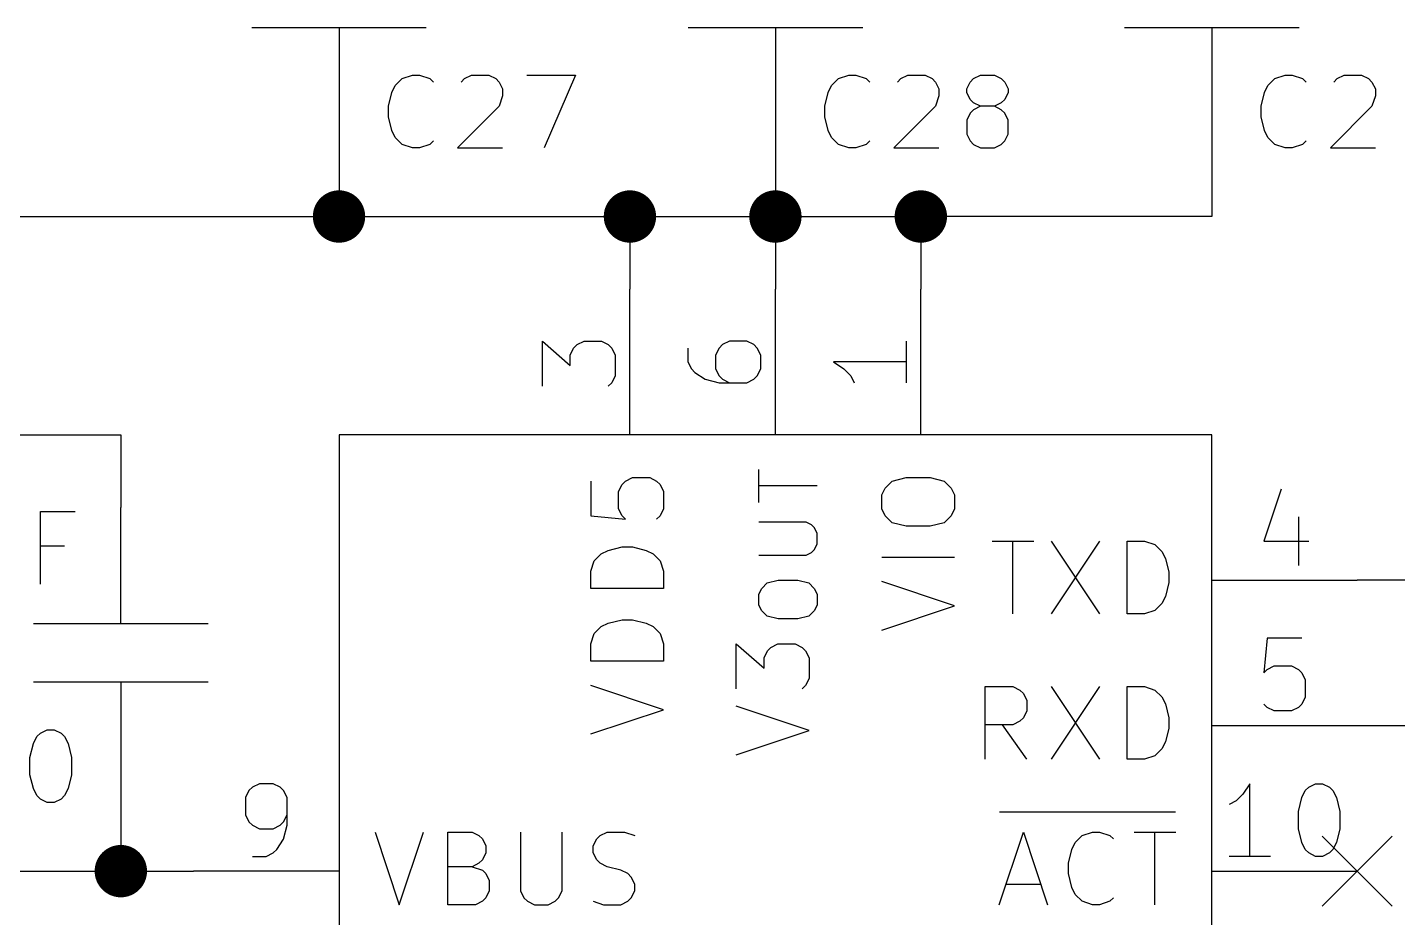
# Model space of a CAD drawing. Header units: inches. Extents: x 0.4 to 16.1, y -11.3 to -0.4.
# Drawn here: x 12.536 to 13.478, y -2.332 to -1.72 of the extents above; entities that cross this region are included whole.
import ezdxf

# ---------------------------------------------------------------- set-up
doc = ezdxf.new("R2010")
doc.units = ezdxf.units.IN
doc.header["$MEASUREMENT"] = 0
for name, color, linetype in [('BLUE', 174, 'CONTINUOUS'), ('GREENSIXTYFIVE', 129, 'CONTINUOUS'), ('LIGHTGREEN', 92, 'CONTINUOUS'), ('LIGHTRED', 12, 'CONTINUOUS'), ('RED', 14, 'CONTINUOUS'), ('WHITE', 250, 'CONTINUOUS')]:
    doc.layers.add(name, color=color, linetype=linetype)

msp = doc.modelspace()

# ---------------------------------------------------------------- linework, layer by layer
at = {"layer": 'BLUE', "linetype": 'CONTINUOUS'}
for p, q in [((13.426, -2.276), (13.474, -2.324)), ((13.474, -2.276), (13.426, -2.324))]:
    msp.add_line(p, q, dxfattribs=at)
at = {"layer": 'GREENSIXTYFIVE', "linetype": 'CONTINUOUS'}
for p, q in [((12.78628, -1.7647), (12.78866, -1.75994)), ((12.78628, -1.7647), (12.78866, -1.75994)), ((12.78866, -1.75994), (12.79343, -1.75518)), ((12.78866, -1.75994), (12.79343, -1.75518)), ((12.79343, -1.75518), (12.80057, -1.7528)), ((12.79343, -1.75518), (12.80057, -1.7528)), ((12.80057, -1.7528), (12.80533, -1.7528)), ((12.80057, -1.7528), (12.80533, -1.7528)), ((12.80533, -1.7528), (12.81247, -1.75518)), ((12.80533, -1.7528), (12.81247, -1.75518)), ((12.81247, -1.75518), (12.81485, -1.75756)), ((12.81247, -1.75518), (12.81485, -1.75756)), ((12.8339, -1.75756), (12.83628, -1.75518)), ((12.8339, -1.75756), (12.83628, -1.75518)), ((12.83628, -1.75518), (12.84104, -1.7528)), ((12.83628, -1.75518), (12.84104, -1.7528)), ((12.84104, -1.7528), (12.85295, -1.7528)), ((12.84104, -1.7528), (12.85295, -1.7528)), ((12.85295, -1.7528), (12.85771, -1.75518)), ((12.85295, -1.7528), (12.85771, -1.75518)), ((12.85771, -1.75518), (12.86009, -1.75756)), ((12.85771, -1.75518), (12.86009, -1.75756)), ((12.86009, -1.75756), (12.86247, -1.76232)), ((12.86009, -1.75756), (12.86247, -1.76232)), ((12.87914, -1.7528), (12.91247, -1.7528)), ((12.87914, -1.7528), (12.91247, -1.7528)), ((12.91247, -1.7528), (12.89104, -1.8028)), ((12.91247, -1.7528), (12.89104, -1.8028)), ((13.08628, -1.7647), (13.08866, -1.75994)), ((13.08628, -1.7647), (13.08866, -1.75994)), ((13.08866, -1.75994), (13.09343, -1.75518)), ((13.08866, -1.75994), (13.09343, -1.75518)), ((13.09343, -1.75518), (13.10057, -1.7528)), ((13.09343, -1.75518), (13.10057, -1.7528)), ((13.10057, -1.7528), (13.10533, -1.7528)), ((13.10057, -1.7528), (13.10533, -1.7528)), ((13.10533, -1.7528), (13.11247, -1.75518)), ((13.10533, -1.7528), (13.11247, -1.75518)), ((13.11247, -1.75518), (13.11485, -1.75756)), ((13.11247, -1.75518), (13.11485, -1.75756)), ((13.1339, -1.75756), (13.13628, -1.75518)), ((13.1339, -1.75756), (13.13628, -1.75518)), ((13.13628, -1.75518), (13.14104, -1.7528)), ((13.13628, -1.75518), (13.14104, -1.7528)), ((13.14104, -1.7528), (13.15295, -1.7528)), ((13.14104, -1.7528), (13.15295, -1.7528)), ((13.15295, -1.7528), (13.15771, -1.75518)), ((13.15295, -1.7528), (13.15771, -1.75518)), ((13.15771, -1.75518), (13.16009, -1.75756)), ((13.15771, -1.75518), (13.16009, -1.75756)), ((13.16009, -1.75756), (13.16247, -1.76232)), ((13.16009, -1.75756), (13.16247, -1.76232)), ((13.18152, -1.76232), (13.1839, -1.75756)), ((13.18152, -1.76232), (13.1839, -1.75756)), ((13.1839, -1.75756), (13.18628, -1.75518)), ((13.1839, -1.75756), (13.18628, -1.75518)), ((13.18628, -1.75518), (13.19104, -1.7528)), ((13.18628, -1.75518), (13.19104, -1.7528)), ((13.19104, -1.7528), (13.20057, -1.7528)), ((13.19104, -1.7528), (13.20057, -1.7528)), ((13.20057, -1.7528), (13.20533, -1.75518)), ((13.20057, -1.7528), (13.20533, -1.75518)), ((13.20533, -1.75518), (13.20771, -1.75756)), ((13.20533, -1.75518), (13.20771, -1.75756)), ((13.20771, -1.75756), (13.21009, -1.76232)), ((13.20771, -1.75756), (13.21009, -1.76232)), ((13.38628, -1.7647), (13.38866, -1.75994)), ((13.38628, -1.7647), (13.38866, -1.75994)), ((13.38866, -1.75994), (13.39343, -1.75518)), ((13.38866, -1.75994), (13.39343, -1.75518)), ((13.39343, -1.75518), (13.40057, -1.7528)), ((13.39343, -1.75518), (13.40057, -1.7528)), ((13.40057, -1.7528), (13.40533, -1.7528)), ((13.40057, -1.7528), (13.40533, -1.7528)), ((13.40533, -1.7528), (13.41247, -1.75518)), ((13.40533, -1.7528), (13.41247, -1.75518)), ((13.41247, -1.75518), (13.41485, -1.75756)), ((13.41247, -1.75518), (13.41485, -1.75756)), ((13.4339, -1.75756), (13.43628, -1.75518)), ((13.4339, -1.75756), (13.43628, -1.75518)), ((13.43628, -1.75518), (13.44104, -1.7528)), ((13.43628, -1.75518), (13.44104, -1.7528)), ((13.44104, -1.7528), (13.45295, -1.7528)), ((13.44104, -1.7528), (13.45295, -1.7528)), ((13.45295, -1.7528), (13.45771, -1.75518)), ((13.45295, -1.7528), (13.45771, -1.75518)), ((13.45771, -1.75518), (13.46009, -1.75756)), ((13.45771, -1.75518), (13.46009, -1.75756)), ((13.46009, -1.75756), (13.46247, -1.76232)), ((13.46009, -1.75756), (13.46247, -1.76232)), ((12.7839, -1.77423), (12.78628, -1.7647)), ((12.7839, -1.77423), (12.78628, -1.7647)), ((12.86247, -1.76709), (12.86009, -1.77423)), ((12.86247, -1.76709), (12.86009, -1.77423)), ((12.86247, -1.76232), (12.86247, -1.76709)), ((12.86247, -1.76232), (12.86247, -1.76709)), ((13.0839, -1.77423), (13.08628, -1.7647)), ((13.0839, -1.77423), (13.08628, -1.7647)), ((13.16247, -1.76709), (13.16009, -1.77423)), ((13.16247, -1.76709), (13.16009, -1.77423)), ((13.16247, -1.76232), (13.16247, -1.76709)), ((13.16247, -1.76232), (13.16247, -1.76709)), ((13.18152, -1.7647), (13.18152, -1.76232)), ((13.18152, -1.7647), (13.18152, -1.76232)), ((13.1839, -1.76947), (13.18152, -1.7647)), ((13.1839, -1.76947), (13.18152, -1.7647)), ((13.18628, -1.77185), (13.1839, -1.76947)), ((13.18628, -1.77185), (13.1839, -1.76947)), ((13.20771, -1.76947), (13.20533, -1.77185)), ((13.20771, -1.76947), (13.20533, -1.77185)), ((13.21009, -1.7647), (13.20771, -1.76947)), ((13.21009, -1.7647), (13.20771, -1.76947)), ((13.21009, -1.76232), (13.21009, -1.7647)), ((13.21009, -1.76232), (13.21009, -1.7647)), ((13.3839, -1.77423), (13.38628, -1.7647)), ((13.3839, -1.77423), (13.38628, -1.7647)), ((13.46247, -1.76709), (13.46009, -1.77423)), ((13.46247, -1.76709), (13.46009, -1.77423)), ((13.46247, -1.76232), (13.46247, -1.76709)), ((13.46247, -1.76232), (13.46247, -1.76709)), ((12.7839, -1.78137), (12.7839, -1.77423)), ((12.7839, -1.78137), (12.7839, -1.77423)), ((12.86009, -1.77423), (12.83152, -1.8028)), ((12.86009, -1.77423), (12.83152, -1.8028)), ((13.0839, -1.78137), (13.0839, -1.77423)), ((13.0839, -1.78137), (13.0839, -1.77423)), ((13.16009, -1.77423), (13.13152, -1.8028)), ((13.16009, -1.77423), (13.13152, -1.8028)), ((13.1839, -1.77899), (13.18152, -1.78375)), ((13.1839, -1.77899), (13.18152, -1.78375)), ((13.18628, -1.77661), (13.1839, -1.77899)), ((13.18628, -1.77661), (13.1839, -1.77899)), ((13.19104, -1.77423), (13.18628, -1.77185)), ((13.19104, -1.77423), (13.18628, -1.77185)), ((13.19104, -1.77423), (13.18628, -1.77661)), ((13.19104, -1.77423), (13.18628, -1.77661)), ((13.20057, -1.77423), (13.19104, -1.77423)), ((13.20057, -1.77423), (13.19104, -1.77423)), ((13.20533, -1.77185), (13.20057, -1.77423)), ((13.20533, -1.77185), (13.20057, -1.77423)), ((13.20533, -1.77661), (13.20057, -1.77423)), ((13.20533, -1.77661), (13.20057, -1.77423)), ((13.20771, -1.77899), (13.20533, -1.77661)), ((13.20771, -1.77899), (13.20533, -1.77661)), ((13.21009, -1.78375), (13.20771, -1.77899)), ((13.21009, -1.78375), (13.20771, -1.77899)), ((13.3839, -1.78137), (13.3839, -1.77423)), ((13.3839, -1.78137), (13.3839, -1.77423)), ((13.46009, -1.77423), (13.43152, -1.8028)), ((13.46009, -1.77423), (13.43152, -1.8028)), ((12.78628, -1.79089), (12.7839, -1.78137)), ((12.78628, -1.79089), (12.7839, -1.78137)), ((13.08628, -1.79089), (13.0839, -1.78137)), ((13.08628, -1.79089), (13.0839, -1.78137)), ((13.18152, -1.78375), (13.18152, -1.79328)), ((13.18152, -1.78375), (13.18152, -1.79328)), ((13.21009, -1.79328), (13.21009, -1.78375)), ((13.21009, -1.79328), (13.21009, -1.78375)), ((13.38628, -1.79089), (13.3839, -1.78137)), ((13.38628, -1.79089), (13.3839, -1.78137)), ((12.78866, -1.79566), (12.78628, -1.79089)), ((12.78866, -1.79566), (12.78628, -1.79089)), ((12.79343, -1.80042), (12.78866, -1.79566)), ((12.79343, -1.80042), (12.78866, -1.79566)), ((12.81485, -1.79804), (12.81247, -1.80042)), ((12.81485, -1.79804), (12.81247, -1.80042)), ((13.08866, -1.79566), (13.08628, -1.79089)), ((13.08866, -1.79566), (13.08628, -1.79089)), ((13.09343, -1.80042), (13.08866, -1.79566)), ((13.09343, -1.80042), (13.08866, -1.79566)), ((13.11485, -1.79804), (13.11247, -1.80042)), ((13.11485, -1.79804), (13.11247, -1.80042)), ((13.18152, -1.79328), (13.1839, -1.79804)), ((13.18152, -1.79328), (13.1839, -1.79804)), ((13.1839, -1.79804), (13.18628, -1.80042)), ((13.1839, -1.79804), (13.18628, -1.80042)), ((13.20533, -1.80042), (13.20771, -1.79804)), ((13.20533, -1.80042), (13.20771, -1.79804)), ((13.20771, -1.79804), (13.21009, -1.79328)), ((13.20771, -1.79804), (13.21009, -1.79328)), ((13.38866, -1.79566), (13.38628, -1.79089)), ((13.38866, -1.79566), (13.38628, -1.79089)), ((13.39343, -1.80042), (13.38866, -1.79566)), ((13.39343, -1.80042), (13.38866, -1.79566)), ((13.41485, -1.79804), (13.41247, -1.80042)), ((13.41485, -1.79804), (13.41247, -1.80042)), ((12.80057, -1.8028), (12.79343, -1.80042)), ((12.80057, -1.8028), (12.79343, -1.80042)), ((12.80533, -1.8028), (12.80057, -1.8028)), ((12.80533, -1.8028), (12.80057, -1.8028)), ((12.81247, -1.80042), (12.80533, -1.8028)), ((12.81247, -1.80042), (12.80533, -1.8028)), ((12.83152, -1.8028), (12.86247, -1.8028)), ((12.83152, -1.8028), (12.86247, -1.8028)), ((13.10057, -1.8028), (13.09343, -1.80042)), ((13.10057, -1.8028), (13.09343, -1.80042)), ((13.10533, -1.8028), (13.10057, -1.8028)), ((13.10533, -1.8028), (13.10057, -1.8028)), ((13.11247, -1.80042), (13.10533, -1.8028)), ((13.11247, -1.80042), (13.10533, -1.8028)), ((13.13152, -1.8028), (13.16247, -1.8028)), ((13.13152, -1.8028), (13.16247, -1.8028)), ((13.18628, -1.80042), (13.19104, -1.8028)), ((13.18628, -1.80042), (13.19104, -1.8028)), ((13.19104, -1.8028), (13.20057, -1.8028)), ((13.19104, -1.8028), (13.20057, -1.8028)), ((13.20057, -1.8028), (13.20533, -1.80042)), ((13.20057, -1.8028), (13.20533, -1.80042)), ((13.40057, -1.8028), (13.39343, -1.80042)), ((13.40057, -1.8028), (13.39343, -1.80042)), ((13.40533, -1.8028), (13.40057, -1.8028)), ((13.40533, -1.8028), (13.40057, -1.8028)), ((13.41247, -1.80042), (13.40533, -1.8028)), ((13.41247, -1.80042), (13.40533, -1.8028)), ((13.43152, -1.8028), (13.46247, -1.8028)), ((13.43152, -1.8028), (13.46247, -1.8028)), ((13.03865, -2.04667), (13.03865, -2.02381)), ((13.03865, -2.04667), (13.03865, -2.02381)), ((12.92313, -2.0319), (12.92313, -2.05571)), ((12.92313, -2.0319), (12.92313, -2.05571)), ((12.94218, -2.03904), (12.94456, -2.03428)), ((12.94218, -2.03904), (12.94456, -2.03428)), ((12.94456, -2.03428), (12.94694, -2.0319)), ((12.94456, -2.03428), (12.94694, -2.0319)), ((12.94694, -2.0319), (12.9517, -2.02952)), ((12.94694, -2.0319), (12.9517, -2.02952)), ((12.9517, -2.02952), (12.96361, -2.02952)), ((12.9517, -2.02952), (12.96361, -2.02952)), ((12.96361, -2.02952), (12.96837, -2.0319)), ((12.96361, -2.02952), (12.96837, -2.0319)), ((12.96837, -2.0319), (12.97075, -2.03428)), ((12.96837, -2.0319), (12.97075, -2.03428)), ((12.97075, -2.03428), (12.97313, -2.03904)), ((12.97075, -2.03428), (12.97313, -2.03904)), ((13.12551, -2.03667), (13.13028, -2.03191)), ((13.12551, -2.03667), (13.13028, -2.03191)), ((13.13028, -2.03191), (13.1398, -2.02952)), ((13.13028, -2.03191), (13.1398, -2.02952)), ((13.1398, -2.02952), (13.15646, -2.02952)), ((13.1398, -2.02952), (13.15646, -2.02952)), ((13.15646, -2.02952), (13.16599, -2.03191)), ((13.15646, -2.02952), (13.16599, -2.03191)), ((13.16599, -2.03191), (13.17075, -2.03667)), ((13.16599, -2.03191), (13.17075, -2.03667)), ((12.94218, -2.05095), (12.94218, -2.03904)), ((12.94218, -2.05095), (12.94218, -2.03904)), ((12.97313, -2.03904), (12.97313, -2.05095)), ((12.97313, -2.03904), (12.97313, -2.05095)), ((13.07865, -2.03524), (13.03865, -2.03524)), ((13.07865, -2.03524), (13.03865, -2.03524)), ((13.12313, -2.04143), (13.12551, -2.03667)), ((13.12313, -2.04143), (13.12551, -2.03667)), ((13.12313, -2.05095), (13.12313, -2.04143)), ((13.12313, -2.05095), (13.12313, -2.04143)), ((13.17075, -2.03667), (13.17313, -2.04143)), ((13.17075, -2.03667), (13.17313, -2.04143)), ((13.17313, -2.04143), (13.17313, -2.05095)), ((13.17313, -2.04143), (13.17313, -2.05095)), ((12.54467, -2.1028), (12.54467, -2.0528)), ((12.54467, -2.0528), (12.56848, -2.0528)), ((12.54467, -2.1028), (12.54467, -2.0528)), ((12.54467, -2.0528), (12.56848, -2.0528)), ((12.94456, -2.05571), (12.94218, -2.05095)), ((12.94456, -2.05571), (12.94218, -2.05095)), ((12.97313, -2.05095), (12.97075, -2.05571)), ((12.97313, -2.05095), (12.97075, -2.05571)), ((13.12551, -2.05571), (13.12313, -2.05095)), ((13.12551, -2.05571), (13.12313, -2.05095)), ((13.17313, -2.05095), (13.17075, -2.05571)), ((13.17313, -2.05095), (13.17075, -2.05571)), ((12.92313, -2.05571), (12.94694, -2.05809)), ((12.92313, -2.05571), (12.94694, -2.05809)), ((12.94694, -2.05809), (12.94456, -2.05571)), ((12.94694, -2.05809), (12.94456, -2.05571)), ((12.97075, -2.05571), (12.96837, -2.05809)), ((12.97075, -2.05571), (12.96837, -2.05809)), ((13.07104, -2.06), (13.03865, -2.06)), ((13.07104, -2.06), (13.03865, -2.06)), ((13.07485, -2.06191), (13.07104, -2.06)), ((13.07485, -2.06191), (13.07104, -2.06)), ((13.07675, -2.06381), (13.07485, -2.06191)), ((13.07675, -2.06381), (13.07485, -2.06191)), ((13.13028, -2.06048), (13.12551, -2.05571)), ((13.13028, -2.06048), (13.12551, -2.05571)), ((13.1398, -2.06285), (13.13028, -2.06048)), ((13.1398, -2.06285), (13.13028, -2.06048)), ((13.15646, -2.06285), (13.1398, -2.06285)), ((13.15646, -2.06285), (13.1398, -2.06285)), ((13.16599, -2.06048), (13.15646, -2.06285)), ((13.16599, -2.06048), (13.15646, -2.06285)), ((13.17075, -2.05571), (13.16599, -2.06048)), ((13.17075, -2.05571), (13.16599, -2.06048)), ((13.07865, -2.06762), (13.07675, -2.06381)), ((13.07865, -2.06762), (13.07675, -2.06381)), ((13.07865, -2.07524), (13.07865, -2.06762)), ((13.07865, -2.07524), (13.07865, -2.06762)), ((12.56133, -2.07661), (12.54467, -2.07661)), ((12.56133, -2.07661), (12.54467, -2.07661)), ((12.93028, -2.0819), (12.93504, -2.07952)), ((12.93028, -2.0819), (12.93504, -2.07952)), ((12.93504, -2.07952), (12.94456, -2.07714)), ((12.93504, -2.07952), (12.94456, -2.07714)), ((12.94456, -2.07714), (12.9517, -2.07714)), ((12.94456, -2.07714), (12.9517, -2.07714)), ((12.9517, -2.07714), (12.96122, -2.07952)), ((12.9517, -2.07714), (12.96122, -2.07952)), ((12.96122, -2.07952), (12.96599, -2.0819)), ((12.96122, -2.07952), (12.96599, -2.0819)), ((13.07104, -2.08285), (13.07485, -2.08095)), ((13.07104, -2.08285), (13.07485, -2.08095)), ((13.07485, -2.08095), (13.07675, -2.07905)), ((13.07485, -2.08095), (13.07675, -2.07905)), ((13.07675, -2.07905), (13.07865, -2.07524)), ((13.07675, -2.07905), (13.07865, -2.07524)), ((13.19905, -2.07313), (13.22762, -2.07313)), ((13.19905, -2.07313), (13.22762, -2.07313)), ((13.21333, -2.12313), (13.21333, -2.07313)), ((13.21333, -2.12313), (13.21333, -2.07313)), ((13.23952, -2.07313), (13.27285, -2.12313)), ((13.27285, -2.07313), (13.23952, -2.12313)), ((13.23952, -2.07313), (13.27285, -2.12313)), ((13.27285, -2.07313), (13.23952, -2.12313)), ((13.2919, -2.12313), (13.2919, -2.07313)), ((13.2919, -2.07313), (13.30381, -2.07313)), ((13.2919, -2.12313), (13.2919, -2.07313)), ((13.2919, -2.07313), (13.30381, -2.07313)), ((13.30381, -2.07313), (13.31095, -2.07551)), ((13.30381, -2.07313), (13.31095, -2.07551)), ((13.31095, -2.07551), (13.31571, -2.08028)), ((13.31095, -2.07551), (13.31571, -2.08028)), ((13.31571, -2.08028), (13.31809, -2.08504)), ((13.31571, -2.08028), (13.31809, -2.08504)), ((12.92313, -2.09381), (12.92551, -2.08667)), ((12.92313, -2.09381), (12.92551, -2.08667)), ((12.92551, -2.08667), (12.93028, -2.0819)), ((12.92551, -2.08667), (12.93028, -2.0819)), ((12.96599, -2.0819), (12.97075, -2.08667)), ((12.96599, -2.0819), (12.97075, -2.08667)), ((12.97075, -2.08667), (12.97313, -2.09381)), ((12.97075, -2.08667), (12.97313, -2.09381)), ((13.03865, -2.08285), (13.07104, -2.08285)), ((13.03865, -2.08285), (13.07104, -2.08285)), ((13.17313, -2.08429), (13.12313, -2.08429)), ((13.17313, -2.08429), (13.12313, -2.08429)), ((13.31809, -2.08504), (13.32047, -2.09456)), ((13.31809, -2.08504), (13.32047, -2.09456)), ((12.92313, -2.10571), (12.92313, -2.09381)), ((12.92313, -2.10571), (12.92313, -2.09381)), ((12.97313, -2.09381), (12.97313, -2.10571)), ((12.97313, -2.09381), (12.97313, -2.10571)), ((13.04437, -2.10191), (13.05199, -2.1)), ((13.04437, -2.10191), (13.05199, -2.1)), ((13.05199, -2.1), (13.06532, -2.1)), ((13.05199, -2.1), (13.06532, -2.1)), ((13.06532, -2.1), (13.07294, -2.10191)), ((13.06532, -2.1), (13.07294, -2.10191)), ((13.32047, -2.09456), (13.32047, -2.1017)), ((13.32047, -2.09456), (13.32047, -2.1017)), ((12.97313, -2.10571), (12.92313, -2.10571)), ((12.97313, -2.10571), (12.92313, -2.10571)), ((13.03865, -2.10952), (13.04056, -2.10571)), ((13.03865, -2.10952), (13.04056, -2.10571)), ((13.03865, -2.11714), (13.03865, -2.10952)), ((13.03865, -2.11714), (13.03865, -2.10952)), ((13.04056, -2.10571), (13.04437, -2.10191)), ((13.04056, -2.10571), (13.04437, -2.10191)), ((13.07294, -2.10191), (13.07675, -2.10571)), ((13.07294, -2.10191), (13.07675, -2.10571)), ((13.07675, -2.10571), (13.07865, -2.10952)), ((13.07675, -2.10571), (13.07865, -2.10952)), ((13.07865, -2.10952), (13.07865, -2.11714)), ((13.07865, -2.10952), (13.07865, -2.11714)), ((13.17313, -2.11762), (13.12313, -2.10095)), ((13.17313, -2.11762), (13.12313, -2.10095)), ((13.32047, -2.1017), (13.31809, -2.11122)), ((13.32047, -2.1017), (13.31809, -2.11122)), ((13.04056, -2.12095), (13.03865, -2.11714)), ((13.04056, -2.12095), (13.03865, -2.11714)), ((13.07865, -2.11714), (13.07675, -2.12095)), ((13.07865, -2.11714), (13.07675, -2.12095)), ((13.12313, -2.13429), (13.17313, -2.11762)), ((13.12313, -2.13429), (13.17313, -2.11762)), ((13.31571, -2.11599), (13.31095, -2.12075)), ((13.31571, -2.11599), (13.31095, -2.12075)), ((13.31809, -2.11122), (13.31571, -2.11599)), ((13.31809, -2.11122), (13.31571, -2.11599)), ((12.93504, -2.12952), (12.94456, -2.12714)), ((12.93504, -2.12952), (12.94456, -2.12714)), ((12.94456, -2.12714), (12.9517, -2.12714)), ((12.94456, -2.12714), (12.9517, -2.12714)), ((12.9517, -2.12714), (12.96122, -2.12952)), ((12.9517, -2.12714), (12.96122, -2.12952)), ((13.04437, -2.12476), (13.04056, -2.12095)), ((13.04437, -2.12476), (13.04056, -2.12095)), ((13.05199, -2.12667), (13.04437, -2.12476)), ((13.05199, -2.12667), (13.04437, -2.12476)), ((13.06532, -2.12667), (13.05199, -2.12667)), ((13.06532, -2.12667), (13.05199, -2.12667)), ((13.07294, -2.12476), (13.06532, -2.12667)), ((13.07294, -2.12476), (13.06532, -2.12667)), ((13.07675, -2.12095), (13.07294, -2.12476)), ((13.07675, -2.12095), (13.07294, -2.12476)), ((13.30381, -2.12313), (13.2919, -2.12313)), ((13.30381, -2.12313), (13.2919, -2.12313)), ((13.31095, -2.12075), (13.30381, -2.12313)), ((13.31095, -2.12075), (13.30381, -2.12313)), ((12.92313, -2.14381), (12.92551, -2.13667)), ((12.92313, -2.14381), (12.92551, -2.13667)), ((12.92551, -2.13667), (12.93028, -2.1319)), ((12.92551, -2.13667), (12.93028, -2.1319)), ((12.93028, -2.1319), (12.93504, -2.12952)), ((12.93028, -2.1319), (12.93504, -2.12952)), ((12.96122, -2.12952), (12.96599, -2.1319)), ((12.96122, -2.12952), (12.96599, -2.1319)), ((12.96599, -2.1319), (12.97075, -2.13667)), ((12.96599, -2.1319), (12.97075, -2.13667)), ((12.97075, -2.13667), (12.97313, -2.14381)), ((12.97075, -2.13667), (12.97313, -2.14381)), ((12.92313, -2.15571), (12.92313, -2.14381)), ((12.92313, -2.15571), (12.92313, -2.14381)), ((12.97313, -2.14381), (12.97313, -2.15571)), ((12.97313, -2.14381), (12.97313, -2.15571)), ((13.02313, -2.17476), (13.02313, -2.14381)), ((13.02313, -2.14381), (13.04218, -2.16048)), ((13.02313, -2.17476), (13.02313, -2.14381)), ((13.02313, -2.14381), (13.04218, -2.16048)), ((13.04456, -2.14857), (13.04694, -2.14619)), ((13.04456, -2.14857), (13.04694, -2.14619)), ((13.04694, -2.14619), (13.0517, -2.14381)), ((13.04694, -2.14619), (13.0517, -2.14381)), ((13.0517, -2.14381), (13.06361, -2.14381)), ((13.0517, -2.14381), (13.06361, -2.14381)), ((13.06361, -2.14381), (13.06837, -2.14619)), ((13.06361, -2.14381), (13.06837, -2.14619)), ((13.06837, -2.14619), (13.07075, -2.14857)), ((13.06837, -2.14619), (13.07075, -2.14857)), ((12.97313, -2.15571), (12.92313, -2.15571)), ((12.97313, -2.15571), (12.92313, -2.15571)), ((13.04218, -2.15333), (13.04456, -2.14857)), ((13.04218, -2.15333), (13.04456, -2.14857)), ((13.04218, -2.16048), (13.04218, -2.15333)), ((13.04218, -2.16048), (13.04218, -2.15333)), ((13.07075, -2.14857), (13.07313, -2.15333)), ((13.07075, -2.14857), (13.07313, -2.15333)), ((13.07313, -2.15333), (13.07313, -2.16762)), ((13.07313, -2.15333), (13.07313, -2.16762)), ((12.97313, -2.18905), (12.92313, -2.17238)), ((12.97313, -2.18905), (12.92313, -2.17238)), ((13.07075, -2.17238), (13.06837, -2.17476)), ((13.07075, -2.17238), (13.06837, -2.17476)), ((13.07313, -2.16762), (13.07075, -2.17238)), ((13.07313, -2.16762), (13.07075, -2.17238)), ((13.19428, -2.22313), (13.19428, -2.17313)), ((13.19428, -2.17313), (13.21333, -2.17313)), ((13.19428, -2.22313), (13.19428, -2.17313)), ((13.19428, -2.17313), (13.21333, -2.17313)), ((13.21333, -2.17313), (13.21809, -2.17551)), ((13.21333, -2.17313), (13.21809, -2.17551)), ((13.21809, -2.17551), (13.22048, -2.17789)), ((13.21809, -2.17551), (13.22048, -2.17789)), ((13.23952, -2.17313), (13.27285, -2.22313)), ((13.27285, -2.17313), (13.23952, -2.22313)), ((13.23952, -2.17313), (13.27285, -2.22313)), ((13.27285, -2.17313), (13.23952, -2.22313)), ((13.2919, -2.22313), (13.2919, -2.17313)), ((13.2919, -2.17313), (13.30381, -2.17313)), ((13.2919, -2.22313), (13.2919, -2.17313)), ((13.2919, -2.17313), (13.30381, -2.17313)), ((13.30381, -2.17313), (13.31095, -2.17551)), ((13.30381, -2.17313), (13.31095, -2.17551)), ((13.31095, -2.17551), (13.31571, -2.18028)), ((13.31095, -2.17551), (13.31571, -2.18028)), ((13.22048, -2.17789), (13.22285, -2.18265)), ((13.22048, -2.17789), (13.22285, -2.18265)), ((13.22285, -2.18265), (13.22285, -2.1898)), ((13.22285, -2.18265), (13.22285, -2.1898)), ((13.31571, -2.18028), (13.31809, -2.18504)), ((13.31571, -2.18028), (13.31809, -2.18504)), ((13.31809, -2.18504), (13.32047, -2.19456)), ((13.31809, -2.18504), (13.32047, -2.19456)), ((12.92313, -2.20571), (12.97313, -2.18905)), ((12.92313, -2.20571), (12.97313, -2.18905)), ((13.07313, -2.20333), (13.02313, -2.18667)), ((13.07313, -2.20333), (13.02313, -2.18667)), ((13.22048, -2.19456), (13.21809, -2.19694)), ((13.22048, -2.19456), (13.21809, -2.19694)), ((13.22285, -2.1898), (13.22048, -2.19456)), ((13.22285, -2.1898), (13.22048, -2.19456)), ((13.32047, -2.19456), (13.32047, -2.2017)), ((13.32047, -2.19456), (13.32047, -2.2017)), ((12.54467, -2.20518), (12.54943, -2.2028)), ((12.54467, -2.20518), (12.54943, -2.2028)), ((12.54943, -2.2028), (12.55419, -2.2028)), ((12.54943, -2.2028), (12.55419, -2.2028)), ((12.55419, -2.2028), (12.55895, -2.20518)), ((12.55419, -2.2028), (12.55895, -2.20518)), ((13.02313, -2.22), (13.07313, -2.20333)), ((13.02313, -2.22), (13.07313, -2.20333)), ((13.21333, -2.19932), (13.19428, -2.19932)), ((13.21333, -2.19932), (13.19428, -2.19932)), ((13.22285, -2.22313), (13.20619, -2.19932)), ((13.22285, -2.22313), (13.20619, -2.19932)), ((13.21809, -2.19694), (13.21333, -2.19932)), ((13.21809, -2.19694), (13.21333, -2.19932)), ((13.32047, -2.2017), (13.31809, -2.21122)), ((13.32047, -2.2017), (13.31809, -2.21122)), ((12.53753, -2.22185), (12.53991, -2.21232)), ((12.53753, -2.22185), (12.53991, -2.21232)), ((12.53991, -2.21232), (12.54229, -2.20756)), ((12.53991, -2.21232), (12.54229, -2.20756)), ((12.54229, -2.20756), (12.54467, -2.20518)), ((12.54229, -2.20756), (12.54467, -2.20518)), ((12.55895, -2.20518), (12.56133, -2.20756)), ((12.55895, -2.20518), (12.56133, -2.20756)), ((12.56133, -2.20756), (12.56372, -2.21232)), ((12.56133, -2.20756), (12.56372, -2.21232)), ((12.56372, -2.21232), (12.5661, -2.22185)), ((12.56372, -2.21232), (12.5661, -2.22185)), ((13.31809, -2.21122), (13.31571, -2.21599)), ((13.31809, -2.21122), (13.31571, -2.21599)), ((12.53753, -2.23375), (12.53753, -2.22185)), ((12.53753, -2.23375), (12.53753, -2.22185)), ((12.5661, -2.22185), (12.5661, -2.23375)), ((12.5661, -2.22185), (12.5661, -2.23375)), ((13.31095, -2.22075), (13.30381, -2.22313)), ((13.31095, -2.22075), (13.30381, -2.22313)), ((13.31571, -2.21599), (13.31095, -2.22075)), ((13.31571, -2.21599), (13.31095, -2.22075)), ((13.30381, -2.22313), (13.2919, -2.22313)), ((13.30381, -2.22313), (13.2919, -2.22313)), ((12.53991, -2.24328), (12.53753, -2.23375)), ((12.53991, -2.24328), (12.53753, -2.23375)), ((12.5661, -2.23375), (12.56372, -2.24328)), ((12.5661, -2.23375), (12.56372, -2.24328)), ((12.54229, -2.24804), (12.53991, -2.24328)), ((12.54229, -2.24804), (12.53991, -2.24328)), ((12.54467, -2.25042), (12.54229, -2.24804)), ((12.54467, -2.25042), (12.54229, -2.24804)), ((12.54943, -2.2528), (12.54467, -2.25042)), ((12.54943, -2.2528), (12.54467, -2.25042)), ((12.55895, -2.25042), (12.55419, -2.2528)), ((12.55895, -2.25042), (12.55419, -2.2528)), ((12.56133, -2.24804), (12.55895, -2.25042)), ((12.56133, -2.24804), (12.55895, -2.25042)), ((12.56372, -2.24328), (12.56133, -2.24804)), ((12.56372, -2.24328), (12.56133, -2.24804)), ((12.55419, -2.2528), (12.54943, -2.2528)), ((12.55419, -2.2528), (12.54943, -2.2528)), ((13.20405, -2.25925), (13.325, -2.25925)), ((13.20405, -2.25925), (13.325, -2.25925)), ((12.77476, -2.27313), (12.79143, -2.32313)), ((12.77476, -2.27313), (12.79143, -2.32313)), ((12.79143, -2.32313), (12.80809, -2.27313)), ((12.79143, -2.32313), (12.80809, -2.27313)), ((12.82476, -2.32313), (12.82476, -2.27313)), ((12.82476, -2.27313), (12.84143, -2.27313)), ((12.82476, -2.32313), (12.82476, -2.27313)), ((12.82476, -2.27313), (12.84143, -2.27313)), ((12.84143, -2.27313), (12.84619, -2.27551)), ((12.84143, -2.27313), (12.84619, -2.27551)), ((12.84619, -2.27551), (12.84857, -2.27789)), ((12.84619, -2.27551), (12.84857, -2.27789)), ((12.84857, -2.27789), (12.85095, -2.28265)), ((12.84857, -2.27789), (12.85095, -2.28265)), ((12.87476, -2.27313), (12.87476, -2.31361)), ((12.87476, -2.27313), (12.87476, -2.31361)), ((12.90333, -2.31361), (12.90333, -2.27313)), ((12.90333, -2.31361), (12.90333, -2.27313)), ((12.92476, -2.28265), (12.92714, -2.27789)), ((12.92476, -2.28265), (12.92714, -2.27789)), ((12.92714, -2.27789), (12.92952, -2.27551)), ((12.92714, -2.27789), (12.92952, -2.27551)), ((12.92952, -2.27551), (12.93429, -2.27313)), ((12.92952, -2.27551), (12.93429, -2.27313)), ((12.93429, -2.27313), (12.94619, -2.27313)), ((12.93429, -2.27313), (12.94619, -2.27313)), ((12.94619, -2.27313), (12.95333, -2.27551)), ((12.94619, -2.27313), (12.95333, -2.27551)), ((13.20381, -2.32313), (13.22047, -2.27313)), ((13.20381, -2.32313), (13.22047, -2.27313)), ((13.22047, -2.27313), (13.23714, -2.32313)), ((13.22047, -2.27313), (13.23714, -2.32313)), ((13.25619, -2.28028), (13.26095, -2.27551)), ((13.25619, -2.28028), (13.26095, -2.27551)), ((13.26095, -2.27551), (13.26809, -2.27313)), ((13.26095, -2.27551), (13.26809, -2.27313)), ((13.26809, -2.27313), (13.27285, -2.27313)), ((13.26809, -2.27313), (13.27285, -2.27313)), ((13.27285, -2.27313), (13.28, -2.27551)), ((13.27285, -2.27313), (13.28, -2.27551)), ((13.28, -2.27551), (13.28238, -2.27789)), ((13.28, -2.27551), (13.28238, -2.27789)), ((13.29667, -2.27313), (13.32524, -2.27313)), ((13.29667, -2.27313), (13.32524, -2.27313)), ((13.31095, -2.32313), (13.31095, -2.27313)), ((13.31095, -2.32313), (13.31095, -2.27313)), ((12.85095, -2.28742), (12.84857, -2.29218)), ((12.85095, -2.28742), (12.84857, -2.29218)), ((12.85095, -2.28265), (12.85095, -2.28742)), ((12.85095, -2.28265), (12.85095, -2.28742)), ((12.92476, -2.28742), (12.92476, -2.28265)), ((12.92476, -2.28742), (12.92476, -2.28265)), ((12.92714, -2.29218), (12.92476, -2.28742)), ((12.92714, -2.29218), (12.92476, -2.28742)), ((13.25143, -2.29456), (13.25381, -2.28504)), ((13.25143, -2.29456), (13.25381, -2.28504)), ((13.25381, -2.28504), (13.25619, -2.28028)), ((13.25381, -2.28504), (13.25619, -2.28028)), ((12.84143, -2.29694), (12.82476, -2.29694)), ((12.84143, -2.29694), (12.82476, -2.29694)), ((12.84619, -2.29456), (12.84143, -2.29694)), ((12.84619, -2.29456), (12.84143, -2.29694)), ((12.84143, -2.29694), (12.84857, -2.29932)), ((12.84143, -2.29694), (12.84857, -2.29932)), ((12.84857, -2.29218), (12.84619, -2.29456)), ((12.84857, -2.29218), (12.84619, -2.29456)), ((12.92952, -2.29456), (12.92714, -2.29218)), ((12.92952, -2.29456), (12.92714, -2.29218)), ((12.93429, -2.29694), (12.92952, -2.29456)), ((12.93429, -2.29694), (12.92952, -2.29456)), ((12.94381, -2.29932), (12.93429, -2.29694)), ((12.94381, -2.29932), (12.93429, -2.29694)), ((13.25143, -2.3017), (13.25143, -2.29456)), ((13.25143, -2.3017), (13.25143, -2.29456)), ((12.84857, -2.29932), (12.85095, -2.3017)), ((12.84857, -2.29932), (12.85095, -2.3017)), ((12.85095, -2.3017), (12.85333, -2.30646)), ((12.85095, -2.3017), (12.85333, -2.30646)), ((12.85333, -2.30646), (12.85333, -2.31361)), ((12.85333, -2.30646), (12.85333, -2.31361)), ((12.94857, -2.3017), (12.94381, -2.29932)), ((12.94857, -2.3017), (12.94381, -2.29932)), ((12.95095, -2.30408), (12.94857, -2.3017)), ((12.95095, -2.30408), (12.94857, -2.3017)), ((12.95333, -2.30885), (12.95095, -2.30408)), ((12.95333, -2.30885), (12.95095, -2.30408)), ((13.25381, -2.31122), (13.25143, -2.3017)), ((13.25381, -2.31122), (13.25143, -2.3017)), ((12.85333, -2.31361), (12.85095, -2.31837)), ((12.85333, -2.31361), (12.85095, -2.31837)), ((12.87476, -2.31361), (12.87714, -2.31837)), ((12.87476, -2.31361), (12.87714, -2.31837)), ((12.90095, -2.31837), (12.90333, -2.31361)), ((12.90095, -2.31837), (12.90333, -2.31361)), ((12.95095, -2.31837), (12.95333, -2.31361)), ((12.95095, -2.31837), (12.95333, -2.31361)), ((12.95333, -2.31361), (12.95333, -2.30885)), ((12.95333, -2.31361), (12.95333, -2.30885)), ((13.20857, -2.30885), (13.23238, -2.30885)), ((13.20857, -2.30885), (13.23238, -2.30885)), ((13.25619, -2.31599), (13.25381, -2.31122)), ((13.25619, -2.31599), (13.25381, -2.31122)), ((13.26095, -2.32075), (13.25619, -2.31599)), ((13.26095, -2.32075), (13.25619, -2.31599)), ((12.84381, -2.32313), (12.82476, -2.32313)), ((12.84381, -2.32313), (12.82476, -2.32313)), ((12.84857, -2.32075), (12.84381, -2.32313)), ((12.84857, -2.32075), (12.84381, -2.32313)), ((12.85095, -2.31837), (12.84857, -2.32075)), ((12.85095, -2.31837), (12.84857, -2.32075)), ((12.87714, -2.31837), (12.87952, -2.32075)), ((12.87714, -2.31837), (12.87952, -2.32075)), ((12.87952, -2.32075), (12.88428, -2.32313)), ((12.87952, -2.32075), (12.88428, -2.32313)), ((12.88428, -2.32313), (12.89381, -2.32313)), ((12.88428, -2.32313), (12.89381, -2.32313)), ((12.89381, -2.32313), (12.89857, -2.32075)), ((12.89381, -2.32313), (12.89857, -2.32075)), ((12.89857, -2.32075), (12.90095, -2.31837)), ((12.89857, -2.32075), (12.90095, -2.31837)), ((12.92476, -2.32075), (12.93191, -2.32313)), ((12.92476, -2.32075), (12.93191, -2.32313)), ((12.93191, -2.32313), (12.94381, -2.32313)), ((12.93191, -2.32313), (12.94381, -2.32313)), ((12.94381, -2.32313), (12.94857, -2.32075)), ((12.94381, -2.32313), (12.94857, -2.32075)), ((12.94857, -2.32075), (12.95095, -2.31837)), ((12.94857, -2.32075), (12.95095, -2.31837)), ((13.26809, -2.32313), (13.26095, -2.32075)), ((13.26809, -2.32313), (13.26095, -2.32075)), ((13.27285, -2.32313), (13.26809, -2.32313)), ((13.27285, -2.32313), (13.26809, -2.32313)), ((13.28, -2.32075), (13.27285, -2.32313)), ((13.28, -2.32075), (13.27285, -2.32313)), ((13.28238, -2.31837), (13.28, -2.32075)), ((13.28238, -2.31837), (13.28, -2.32075))]:
    msp.add_line(p, q, dxfattribs=at)
at = {"layer": 'LIGHTGREEN', "linetype": 'CONTINUOUS'}
for p, q in [((12.75, -1.8), (12.75, -1.85)), ((13.05, -1.8), (13.05, -1.85)), ((13.35, -1.8), (13.35, -1.85)), ((12.4, -1.85), (12.75, -1.85)), ((12.75, -1.85), (12.95, -1.85)), ((12.95, -1.85), (13.05, -1.85)), ((12.95, -1.85), (12.95, -1.9)), ((13.05, -1.85), (13.05, -1.9)), ((13.05, -1.85), (13.15, -1.85)), ((13.15, -1.85), (13.15, -1.9)), ((13.35, -1.85), (13.15, -1.85)), ((12.4, -2), (12.6, -2)), ((12.6, -2), (12.6, -2.05)), ((14, -2.1), (13.45, -2.1)), ((13.45, -2.2), (13.65, -2.2)), ((12.6, -2.25), (12.6, -2.3)), ((12.4, -2.3), (12.6, -2.3)), ((12.6, -2.3), (12.65, -2.3))]:
    msp.add_line(p, q, dxfattribs=at)
at = {"layer": 'LIGHTGREEN', "const_width": 0.018}
for points in [[(12.741, -1.85, 1), (12.759, -1.85, 1)], [(12.941, -1.85, 1), (12.959, -1.85, 1)], [(13.041, -1.85, 1), (13.059, -1.85, 1)], [(13.141, -1.85, 1), (13.159, -1.85, 1)], [(12.591, -2.3, 1), (12.609, -2.3, 1)]]:
    msp.add_lwpolyline(points, format="xyb", close=True, dxfattribs=at)
at = {"layer": 'LIGHTRED', "linetype": 'CONTINUOUS'}
for p, q in [((12.88988, -1.96666), (12.88988, -1.93571)), ((12.88988, -1.93571), (12.90893, -1.95238)), ((12.88988, -1.96666), (12.88988, -1.93571)), ((12.88988, -1.93571), (12.90893, -1.95238)), ((12.90893, -1.94523), (12.91131, -1.94047)), ((12.90893, -1.94523), (12.91131, -1.94047)), ((12.91131, -1.94047), (12.91369, -1.93809)), ((12.91131, -1.94047), (12.91369, -1.93809)), ((12.91369, -1.93809), (12.91845, -1.93571)), ((12.91369, -1.93809), (12.91845, -1.93571)), ((12.91845, -1.93571), (12.93035, -1.93571)), ((12.91845, -1.93571), (12.93035, -1.93571)), ((12.93035, -1.93571), (12.93512, -1.93809)), ((12.93035, -1.93571), (12.93512, -1.93809)), ((12.93512, -1.93809), (12.9375, -1.94047)), ((12.93512, -1.93809), (12.9375, -1.94047)), ((12.9375, -1.94047), (12.93988, -1.94523)), ((12.9375, -1.94047), (12.93988, -1.94523)), ((12.98988, -1.94047), (12.98988, -1.95)), ((12.98988, -1.94047), (12.98988, -1.95)), ((13.01131, -1.94047), (13.00893, -1.94523)), ((13.01131, -1.94047), (13.00893, -1.94523)), ((13.01369, -1.93809), (13.01131, -1.94047)), ((13.01369, -1.93809), (13.01131, -1.94047)), ((13.01845, -1.93571), (13.01369, -1.93809)), ((13.01845, -1.93571), (13.01369, -1.93809)), ((13.03035, -1.93571), (13.01845, -1.93571)), ((13.03035, -1.93571), (13.01845, -1.93571)), ((13.03512, -1.93809), (13.03035, -1.93571)), ((13.03512, -1.93809), (13.03035, -1.93571)), ((13.0375, -1.94047), (13.03512, -1.93809)), ((13.0375, -1.94047), (13.03512, -1.93809)), ((13.03988, -1.94523), (13.0375, -1.94047)), ((13.03988, -1.94523), (13.0375, -1.94047)), ((13.13988, -1.93571), (13.13988, -1.96428)), ((13.13988, -1.93571), (13.13988, -1.96428)), ((12.90893, -1.95238), (12.90893, -1.94523)), ((12.90893, -1.95238), (12.90893, -1.94523)), ((12.93988, -1.94523), (12.93988, -1.95952)), ((12.93988, -1.94523), (12.93988, -1.95952)), ((13.00893, -1.94523), (13.00893, -1.95476)), ((13.00893, -1.94523), (13.00893, -1.95476)), ((13.03988, -1.95476), (13.03988, -1.94523)), ((13.03988, -1.95476), (13.03988, -1.94523)), ((12.98988, -1.95), (12.99226, -1.95476)), ((12.98988, -1.95), (12.99226, -1.95476)), ((12.99226, -1.95476), (12.99464, -1.95714)), ((12.99226, -1.95476), (12.99464, -1.95714)), ((12.99464, -1.95714), (13.00178, -1.9619)), ((12.99464, -1.95714), (13.00178, -1.9619)), ((13.00893, -1.95476), (13.01131, -1.95952)), ((13.00893, -1.95476), (13.01131, -1.95952)), ((13.0375, -1.95952), (13.03988, -1.95476)), ((13.0375, -1.95952), (13.03988, -1.95476)), ((13.13988, -1.95), (13.08988, -1.95)), ((13.08988, -1.95), (13.09702, -1.95476)), ((13.13988, -1.95), (13.08988, -1.95)), ((13.08988, -1.95), (13.09702, -1.95476)), ((13.09702, -1.95476), (13.10178, -1.95952)), ((13.09702, -1.95476), (13.10178, -1.95952)), ((12.9375, -1.96428), (12.93512, -1.96666)), ((12.9375, -1.96428), (12.93512, -1.96666)), ((12.93988, -1.95952), (12.9375, -1.96428)), ((12.93988, -1.95952), (12.9375, -1.96428)), ((13.00178, -1.9619), (13.01131, -1.96428)), ((13.00178, -1.9619), (13.01131, -1.96428)), ((13.01131, -1.95952), (13.01369, -1.9619)), ((13.01131, -1.95952), (13.01369, -1.9619)), ((13.01131, -1.96428), (13.03035, -1.96428)), ((13.01131, -1.96428), (13.03035, -1.96428)), ((13.01369, -1.9619), (13.01845, -1.96428)), ((13.01369, -1.9619), (13.01845, -1.96428)), ((13.03035, -1.96428), (13.03512, -1.9619)), ((13.03035, -1.96428), (13.03512, -1.9619)), ((13.03512, -1.9619), (13.0375, -1.95952)), ((13.03512, -1.9619), (13.0375, -1.95952)), ((13.10178, -1.95952), (13.10417, -1.96428)), ((13.10178, -1.95952), (13.10417, -1.96428)), ((13.39762, -2.0375), (13.38572, -2.07321)), ((13.39762, -2.0375), (13.38572, -2.07321)), ((13.40952, -2.05655), (13.40952, -2.08988)), ((13.40952, -2.05655), (13.40952, -2.08988)), ((13.38572, -2.07321), (13.41667, -2.07321)), ((13.38572, -2.07321), (13.41667, -2.07321)), ((13.38809, -2.13988), (13.38572, -2.16369)), ((13.38809, -2.13988), (13.38572, -2.16369)), ((13.41191, -2.13988), (13.38809, -2.13988)), ((13.41191, -2.13988), (13.38809, -2.13988)), ((13.38572, -2.16369), (13.38809, -2.16131)), ((13.38572, -2.16369), (13.38809, -2.16131)), ((13.38809, -2.16131), (13.39286, -2.15893)), ((13.38809, -2.16131), (13.39286, -2.15893)), ((13.39286, -2.15893), (13.40476, -2.15893)), ((13.39286, -2.15893), (13.40476, -2.15893)), ((13.40476, -2.15893), (13.40952, -2.16131)), ((13.40476, -2.15893), (13.40952, -2.16131)), ((13.40952, -2.16131), (13.41191, -2.16369)), ((13.40952, -2.16131), (13.41191, -2.16369)), ((13.41191, -2.16369), (13.41429, -2.16845)), ((13.41191, -2.16369), (13.41429, -2.16845)), ((13.41429, -2.16845), (13.41429, -2.18035)), ((13.41429, -2.16845), (13.41429, -2.18035)), ((13.38809, -2.1875), (13.38572, -2.18512)), ((13.38809, -2.1875), (13.38572, -2.18512)), ((13.41191, -2.18512), (13.40952, -2.1875)), ((13.41191, -2.18512), (13.40952, -2.1875)), ((13.41429, -2.18035), (13.41191, -2.18512)), ((13.41429, -2.18035), (13.41191, -2.18512)), ((13.39286, -2.18988), (13.38809, -2.1875)), ((13.39286, -2.18988), (13.38809, -2.1875)), ((13.40476, -2.18988), (13.39286, -2.18988)), ((13.40476, -2.18988), (13.39286, -2.18988)), ((13.40952, -2.1875), (13.40476, -2.18988)), ((13.40952, -2.1875), (13.40476, -2.18988)), ((12.69524, -2.23988), (12.69048, -2.24226)), ((12.69524, -2.23988), (12.69048, -2.24226)), ((12.70476, -2.23988), (12.69524, -2.23988)), ((12.70476, -2.23988), (12.69524, -2.23988)), ((12.70952, -2.24226), (12.70476, -2.23988)), ((12.70952, -2.24226), (12.70476, -2.23988)), ((13.37619, -2.23988), (13.37143, -2.24702)), ((13.37619, -2.23988), (13.37143, -2.24702)), ((13.37619, -2.28988), (13.37619, -2.23988)), ((13.37619, -2.28988), (13.37619, -2.23988)), ((13.41667, -2.24226), (13.42143, -2.23988)), ((13.41667, -2.24226), (13.42143, -2.23988)), ((13.42143, -2.23988), (13.42619, -2.23988)), ((13.42143, -2.23988), (13.42619, -2.23988)), ((13.42619, -2.23988), (13.43095, -2.24226)), ((13.42619, -2.23988), (13.43095, -2.24226)), ((12.68809, -2.24464), (12.68572, -2.2494)), ((12.68809, -2.24464), (12.68572, -2.2494)), ((12.68572, -2.2494), (12.68572, -2.26131)), ((12.68572, -2.2494), (12.68572, -2.26131)), ((12.69048, -2.24226), (12.68809, -2.24464)), ((12.69048, -2.24226), (12.68809, -2.24464)), ((12.71191, -2.24464), (12.70952, -2.24226)), ((12.71191, -2.24464), (12.70952, -2.24226)), ((12.71429, -2.2494), (12.71191, -2.24464)), ((12.71429, -2.2494), (12.71191, -2.24464)), ((12.71429, -2.26845), (12.71429, -2.2494)), ((12.71429, -2.26845), (12.71429, -2.2494)), ((13.37143, -2.24702), (13.36667, -2.25178)), ((13.37143, -2.24702), (13.36667, -2.25178)), ((13.40952, -2.25893), (13.4119, -2.2494)), ((13.40952, -2.25893), (13.4119, -2.2494)), ((13.4119, -2.2494), (13.41428, -2.24464)), ((13.4119, -2.2494), (13.41428, -2.24464)), ((13.41428, -2.24464), (13.41667, -2.24226)), ((13.41428, -2.24464), (13.41667, -2.24226)), ((13.43095, -2.24226), (13.43333, -2.24464)), ((13.43095, -2.24226), (13.43333, -2.24464)), ((13.43333, -2.24464), (13.43571, -2.2494)), ((13.43333, -2.24464), (13.43571, -2.2494)), ((13.43571, -2.2494), (13.43809, -2.25893)), ((13.43571, -2.2494), (13.43809, -2.25893)), ((13.36667, -2.25178), (13.36191, -2.25417)), ((13.36667, -2.25178), (13.36191, -2.25417)), ((13.40952, -2.27083), (13.40952, -2.25893)), ((13.40952, -2.27083), (13.40952, -2.25893)), ((13.43809, -2.25893), (13.43809, -2.27083)), ((13.43809, -2.25893), (13.43809, -2.27083)), ((12.68572, -2.26131), (12.68809, -2.26607)), ((12.68572, -2.26131), (12.68809, -2.26607)), ((12.68809, -2.26607), (12.69048, -2.26845)), ((12.68809, -2.26607), (12.69048, -2.26845)), ((12.69048, -2.26845), (12.69524, -2.27083)), ((12.69048, -2.26845), (12.69524, -2.27083)), ((12.70476, -2.27083), (12.70952, -2.26845)), ((12.70476, -2.27083), (12.70952, -2.26845)), ((12.70952, -2.26845), (12.71191, -2.26607)), ((12.70952, -2.26845), (12.71191, -2.26607)), ((12.71191, -2.26607), (12.71429, -2.26131)), ((12.71191, -2.26607), (12.71429, -2.26131)), ((12.71191, -2.27797), (12.71429, -2.26845)), ((12.71191, -2.27797), (12.71429, -2.26845)), ((12.69524, -2.27083), (12.70476, -2.27083)), ((12.69524, -2.27083), (12.70476, -2.27083)), ((12.70714, -2.28512), (12.71191, -2.27797)), ((12.70714, -2.28512), (12.71191, -2.27797)), ((13.4119, -2.28035), (13.40952, -2.27083)), ((13.4119, -2.28035), (13.40952, -2.27083)), ((13.43809, -2.27083), (13.43571, -2.28035)), ((13.43809, -2.27083), (13.43571, -2.28035)), ((12.7, -2.28988), (12.70476, -2.2875)), ((12.7, -2.28988), (12.70476, -2.2875)), ((12.70476, -2.2875), (12.70714, -2.28512)), ((12.70476, -2.2875), (12.70714, -2.28512)), ((13.41428, -2.28512), (13.4119, -2.28035)), ((13.41428, -2.28512), (13.4119, -2.28035)), ((13.41667, -2.2875), (13.41428, -2.28512)), ((13.41667, -2.2875), (13.41428, -2.28512)), ((13.42143, -2.28988), (13.41667, -2.2875)), ((13.42143, -2.28988), (13.41667, -2.2875)), ((13.43095, -2.2875), (13.42619, -2.28988)), ((13.43095, -2.2875), (13.42619, -2.28988)), ((13.43333, -2.28512), (13.43095, -2.2875)), ((13.43333, -2.28512), (13.43095, -2.2875)), ((13.43571, -2.28035), (13.43333, -2.28512)), ((13.43571, -2.28035), (13.43333, -2.28512)), ((12.69048, -2.28988), (12.7, -2.28988)), ((12.69048, -2.28988), (12.7, -2.28988)), ((13.39048, -2.28988), (13.36191, -2.28988)), ((13.39048, -2.28988), (13.36191, -2.28988)), ((13.42619, -2.28988), (13.42143, -2.28988)), ((13.42619, -2.28988), (13.42143, -2.28988))]:
    msp.add_line(p, q, dxfattribs=at)
at = {"layer": 'RED', "linetype": 'CONTINUOUS'}
for p, q in [((12.69, -1.72), (12.81, -1.72)), ((12.75, -1.72), (12.75, -1.8)), ((12.75, -1.72), (12.75, -1.8)), ((12.99, -1.72), (13.11, -1.72)), ((13.05, -1.72), (13.05, -1.8)), ((13.05, -1.72), (13.05, -1.8)), ((13.29, -1.72), (13.41, -1.72)), ((13.35, -1.72), (13.35, -1.8)), ((13.35, -1.72), (13.35, -1.8)), ((12.95, -2), (12.95, -1.9)), ((12.95, -2), (12.95, -1.9)), ((13.05, -2), (13.05, -1.9)), ((13.05, -2), (13.05, -1.9)), ((13.15, -2), (13.15, -1.9)), ((13.15, -2), (13.15, -1.9)), ((12.75, -2), (12.75, -3)), ((13.35, -2), (12.75, -2)), ((13.35, -3), (13.35, -2)), ((12.6, -2.13), (12.6, -2.05)), ((12.6, -2.13), (12.6, -2.05)), ((13.35, -2.1), (13.45, -2.1)), ((13.35, -2.1), (13.45, -2.1)), ((12.66, -2.13), (12.54, -2.13)), ((12.66, -2.17), (12.54, -2.17)), ((12.6, -2.17), (12.6, -2.25)), ((12.6, -2.17), (12.6, -2.25)), ((13.35, -2.2), (13.45, -2.2)), ((13.35, -2.2), (13.45, -2.2)), ((12.75, -2.3), (12.65, -2.3)), ((12.75, -2.3), (12.65, -2.3)), ((13.35, -2.3), (13.45, -2.3)), ((13.35, -2.3), (13.45, -2.3))]:
    msp.add_line(p, q, dxfattribs=at)
at = {"layer": 'WHITE', "linetype": 'CONTINUOUS'}
for p, q in [((12.75, -2), (12.75, -3)), ((13.35, -2), (12.75, -2)), ((13.35, -3), (13.35, -2))]:
    msp.add_line(p, q, dxfattribs=at)

doc.saveas('drawing.dxf')
